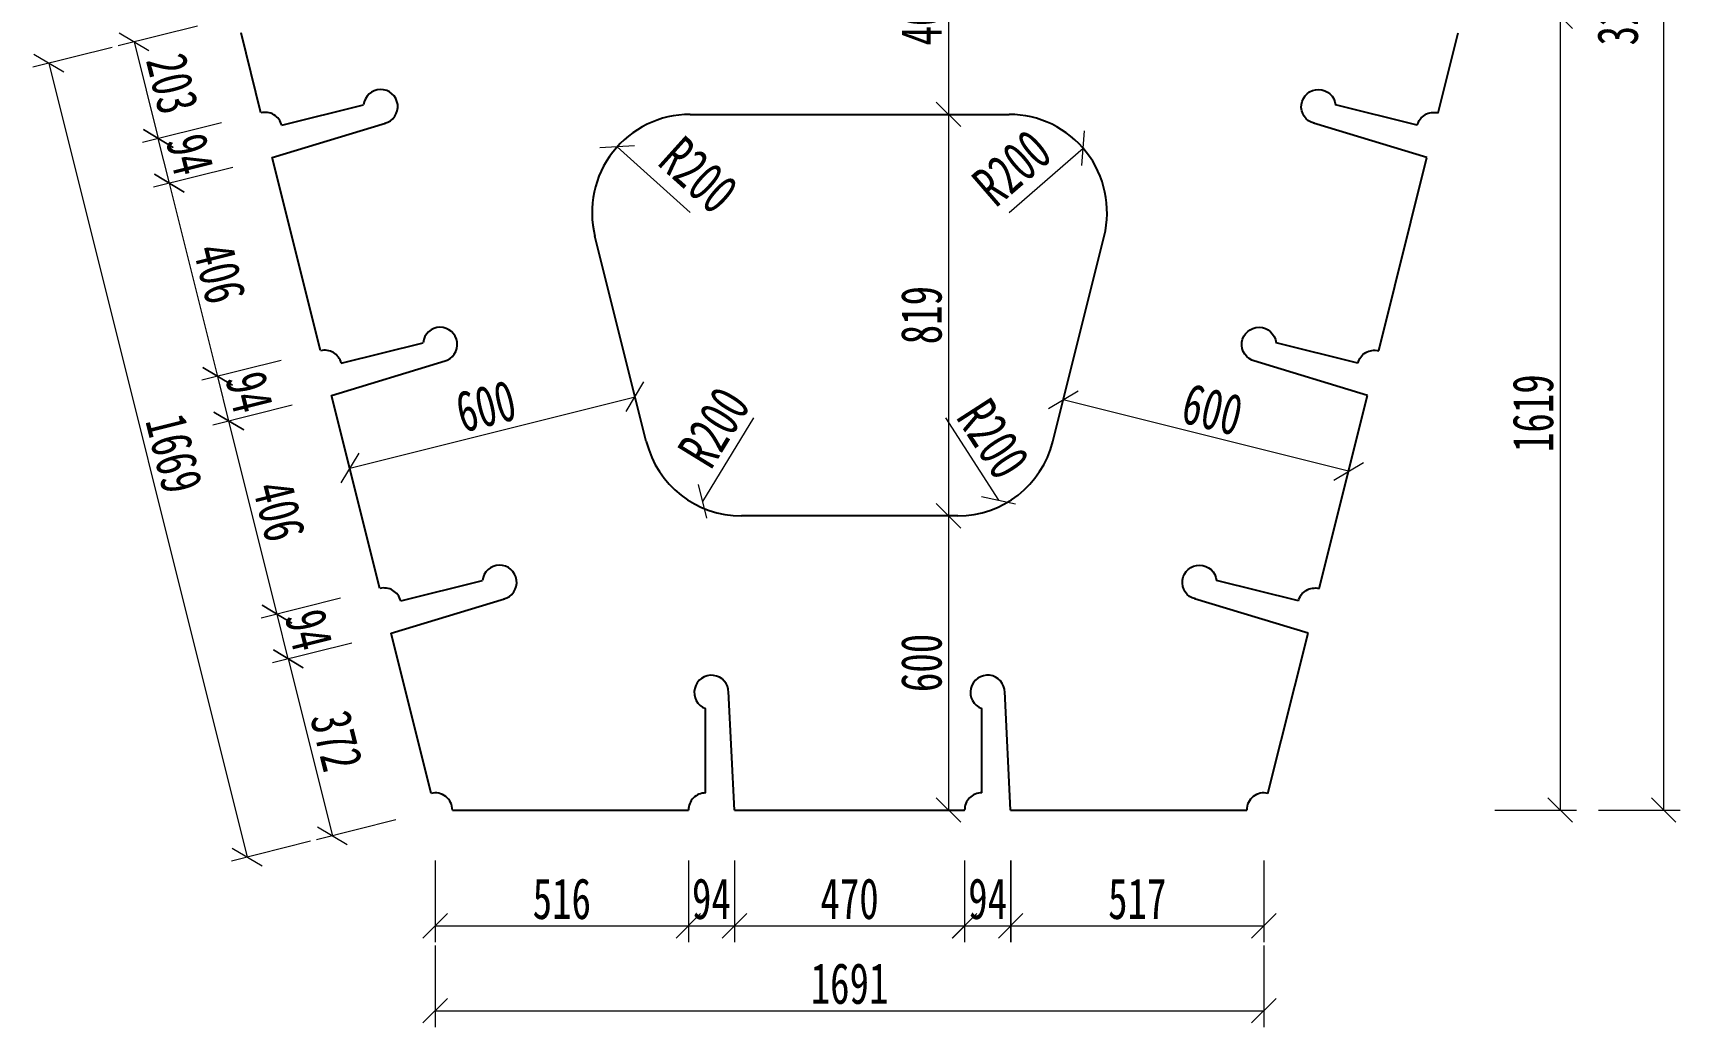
# Model space of a CAD drawing. Header units: millimetres. Extents: x -411717 to -116098, y 0 to 693159.
# Drawn here: x -165669 to -162309, y 303204 to 305232 of the extents above; entities that cross this region are included whole.
import ezdxf

# ---------------------------------------------------------------- set-up
doc = ezdxf.new("R2010")
doc.units = ezdxf.units.MM
doc.header["$LTSCALE"] = 2
doc.header["$PDMODE"] = 3
doc.header["$PDSIZE"] = -10
doc.layers.get('Defpoints').update_dxf_attribs({"color": 8, "lineweight": 9})
for name, color, linetype, lineweight in [('标注', 4, 'Continuous', 13), ('细实线', 4, 'Continuous', 15), ('钢板粗线', 1, 'Continuous', 25)]:
    doc.layers.add(name, color=color, linetype=linetype, lineweight=lineweight)
doc.styles.add('111', font='仿宋_GB2312.ttf', dxfattribs={"width": 0.7})
doc.dimstyles.new('200', dxfattribs={"dimscale": 0, "dimtxt": 2.5, "dimasz": 1.5, "dimexe": 1, "dimexo": 1, "dimgap": 0.4, "dimtad": 1, "dimdec": 0, "dimdsep": 46, "dimtxsty": '111', "dimblk": 'OBLIQUE', "dimcen": 0, "dimclrd": 256, "dimclre": 256, "dimclrt": 256, "dimadec": 1, "dimazin": 2, "dimtfac": 1, "dimtdec": 0, "dimtmove": 2, "dimatfit": 3, "dimfxl": 4, "dimfxlon": 1, "dimtolj": 1, "dimlwd": -1, "dimlwe": -1, "dimarcsym": 0})

# ---------------------------------------------------------------- blocks, each defined once
blk = doc.blocks.new('_Oblique')
at = {"color": 0, "linetype": 'ByBlock', "lineweight": -2}
blk.add_line((-0.5, -0.5), (0.5, 0.5), dxfattribs=at)
blk = doc.blocks.new('*D1521')
at = {"layer": 'Defpoints', "color": 0, "transparency": 16777216}
for p in [(-164041.2, 304246.5), (-163918.4, 303646.5), (-163801.1, 303646.5)]:
    blk.add_point(p, dxfattribs=at)
at = {"layer": '细实线', "transparency": 16777216}
for p, q in [((-163934.5, 304246.5), (-163767.8, 304246.5)), ((-163801.1, 304246.5), (-163801.1, 303646.5)), ((-163885, 303646.5), (-163767.8, 303646.5))]:
    blk.add_line(p, q, dxfattribs=at)
at = {"layer": '细实线', "transparency": 16777216, "xscale": 49.99999999999995, "yscale": 49.99999999999995, "zscale": 49.99999999999995}
for p, rotation in [((-163801.1, 304246.5), 90), ((-163801.1, 303646.5), 270)]:
    blk.add_blockref('_Oblique', p, dxfattribs=dict(at, rotation=rotation))
at = {"layer": '细实线', "transparency": 16777216, "insert": (-163856.1, 303946.5), "char_height": 83.33, "attachment_point": 5, "rotation": 90, "style": '111'}
blk.add_mtext('\\A1;600', dxfattribs=at)
blk = doc.blocks.new('*D1532')
at = {"layer": 'Defpoints', "color": 0, "transparency": 16777216}
for p in [(-163829.6, 305465.5), (-163829.6, 305065.5), (-163801.1, 305065.5)]:
    blk.add_point(p, dxfattribs=at)
at = {"layer": '细实线', "transparency": 16777216}
for p, q in [((-163801.1, 305465.5), (-163767.8, 305465.5)), ((-163801.1, 305465.5), (-163801.1, 305065.5)), ((-163801.1, 305065.5), (-163767.8, 305065.5))]:
    blk.add_line(p, q, dxfattribs=at)
at = {"layer": '细实线', "transparency": 16777216, "xscale": 49.99999999999995, "yscale": 49.99999999999995, "zscale": 49.99999999999995}
for p, rotation in [((-163801.1, 305465.5), 90), ((-163801.1, 305065.5), 270)]:
    blk.add_blockref('_Oblique', p, dxfattribs=dict(at, rotation=rotation))
at = {"layer": '细实线', "transparency": 16777216, "insert": (-163856.1, 305265.5), "char_height": 83.33, "attachment_point": 5, "rotation": 90, "style": '111'}
blk.add_mtext('\\A1;400', dxfattribs=at)
blk = doc.blocks.new('*D1524')
at = {"layer": 'Defpoints', "color": 0, "transparency": 16777216}
for p in [(-164440.6, 304489.5), (-164440.5, 304489.4), (-165022.6, 304343.9)]:
    blk.add_point(p, dxfattribs=at)
at = {"layer": '细实线', "transparency": 16777216}
for p, q in [((-164440.6, 304489.5), (-164448.6, 304521.9)), ((-165022.6, 304344), (-164440.6, 304489.5)), ((-165022.6, 304344), (-165030.7, 304376.4))]:
    blk.add_line(p, q, dxfattribs=at)
at = {"layer": '细实线', "transparency": 16777216, "xscale": 49.99999999999995, "yscale": 49.99999999999995, "zscale": 49.99999999999995}
for p, rotation in [((-164440.6, 304489.5), 14.03624346793188), ((-165022.6, 304344), 194.0362434679319)]:
    blk.add_blockref('_Oblique', p, dxfattribs=dict(at, rotation=rotation))
at = {"layer": '细实线', "transparency": 16777216, "insert": (-164744.9, 304470.1), "char_height": 83.33, "attachment_point": 5, "rotation": 14.0362, "style": '111'}
blk.add_mtext('\\A1;600', dxfattribs=at)
blk = doc.blocks.new('*D1525')
at = {"layer": 'Defpoints', "color": 0, "transparency": 16777216}
for p in [(-163567.1, 304483), (-163567.1, 304483), (-162985, 304337.5)]:
    blk.add_point(p, dxfattribs=at)
at = {"layer": '细实线', "transparency": 16777216}
for p, q in [((-163567.1, 304483), (-163575.2, 304450.7)), ((-162985, 304337.5), (-163567.1, 304483)), ((-162985, 304337.5), (-162993.1, 304305.1))]:
    blk.add_line(p, q, dxfattribs=at)
at = {"layer": '细实线', "transparency": 16777216, "xscale": 49.99999999999995, "yscale": 49.99999999999995, "zscale": 49.99999999999995}
for p, rotation in [((-163567.1, 304483), 165.9637565320641), ((-162985, 304337.5), 345.9637565320641)]:
    blk.add_blockref('_Oblique', p, dxfattribs=dict(at, rotation=rotation))
at = {"layer": '细实线', "transparency": 16777216, "insert": (-163262.7, 304463.6), "char_height": 83.33, "attachment_point": 5, "rotation": 345.9638, "style": '111'}
blk.add_mtext('\\A1;600', dxfattribs=at)
blk = doc.blocks.new('*D1526')
at = {"layer": 'Defpoints', "color": 0, "transparency": 16777216}
for p in [(-164848.3, 303646.5), (-164331.8, 303646.5), (-164331.8, 303410.2)]:
    blk.add_point(p, dxfattribs=at)
at = {"layer": '标注', "transparency": 16777216}
for p, q in [((-164848.3, 303543.6), (-164848.3, 303376.9)), ((-164331.8, 303543.6), (-164331.8, 303376.9)), ((-164848.3, 303410.2), (-164331.8, 303410.2))]:
    blk.add_line(p, q, dxfattribs=at)
at = {"layer": '标注', "transparency": 16777216, "xscale": 49.99999999999987, "yscale": 49.99999999999987, "zscale": 49.99999999999987, "rotation": 180}
blk.add_blockref('_Oblique', (-164848.3, 303410.2), dxfattribs=at)
at = {"layer": '标注', "transparency": 16777216, "xscale": 49.99999999999987, "yscale": 49.99999999999987, "zscale": 49.99999999999987}
blk.add_blockref('_Oblique', (-164331.8, 303410.2), dxfattribs=at)
at = {"layer": '标注', "transparency": 16777216, "insert": (-164590, 303465.2), "char_height": 83.33, "attachment_point": 5, "style": '111'}
blk.add_mtext('\\A1;516', dxfattribs=at)
blk = doc.blocks.new('*D1534')
at = {"layer": 'Defpoints', "color": 0, "transparency": 16777216}
for p in [(-163674.3, 303649.2), (-163157.8, 303646.5), (-163157.8, 303410.2)]:
    blk.add_point(p, dxfattribs=at)
at = {"layer": '标注', "transparency": 16777216}
for p, q in [((-163674.3, 303543.6), (-163674.3, 303376.9)), ((-163157.8, 303543.6), (-163157.8, 303376.9)), ((-163674.3, 303410.2), (-163157.8, 303410.2))]:
    blk.add_line(p, q, dxfattribs=at)
at = {"layer": '标注', "transparency": 16777216, "xscale": 49.99999999999987, "yscale": 49.99999999999987, "zscale": 49.99999999999987, "rotation": 180}
blk.add_blockref('_Oblique', (-163674.3, 303410.2), dxfattribs=at)
at = {"layer": '标注', "transparency": 16777216, "xscale": 49.99999999999987, "yscale": 49.99999999999987, "zscale": 49.99999999999987}
blk.add_blockref('_Oblique', (-163157.8, 303410.2), dxfattribs=at)
at = {"layer": '标注', "transparency": 16777216, "insert": (-163416, 303465.2), "char_height": 83.33, "attachment_point": 5, "style": '111'}
blk.add_mtext('\\A1;517', dxfattribs=at)
blk = doc.blocks.new('*D1528')
at = {"layer": 'Defpoints', "color": 0, "transparency": 16777216}
for p in [(-165253, 305265.5), (-165203.8, 305068.6), (-165413.4, 305016.2)]:
    blk.add_point(p, dxfattribs=at)
at = {"layer": '标注', "transparency": 16777216}
for p, q in [((-165333.3, 305245.4), (-165495, 305205)), ((-165462.6, 305213.1), (-165413.4, 305016.2)), ((-165284, 305048.5), (-165445.7, 305008.1))]:
    blk.add_line(p, q, dxfattribs=at)
at = {"layer": '标注', "transparency": 16777216, "xscale": 49.99999999999987, "yscale": 49.99999999999987, "zscale": 49.99999999999987}
for p, rotation in [((-165462.6, 305213.1), 104.0362434679783), ((-165413.4, 305016.2), 284.0362434679783)]:
    blk.add_blockref('_Oblique', p, dxfattribs=dict(at, rotation=rotation))
at = {"layer": '标注', "transparency": 16777216, "insert": (-165384.7, 305128), "char_height": 83.33, "attachment_point": 5, "rotation": 284.0362, "style": '111'}
blk.add_mtext('\\A1;203', dxfattribs=at)
blk = doc.blocks.new('*D1536')
at = {"layer": 'Defpoints', "color": 0, "transparency": 16777216}
for p in [(-165253, 305265.5), (-164848.3, 303646.5), (-165231.9, 303550.6)]:
    blk.add_point(p, dxfattribs=at)
at = {"layer": '标注', "transparency": 16777216}
for p, q in [((-165507.3, 305201.9), (-165669, 305161.5)), ((-165636.6, 305169.6), (-165231.9, 303550.6)), ((-165102.5, 303582.9), (-165264.2, 303542.5))]:
    blk.add_line(p, q, dxfattribs=at)
at = {"layer": '标注', "transparency": 16777216, "xscale": 49.99999999999987, "yscale": 49.99999999999987, "zscale": 49.99999999999987}
for p, rotation in [((-165636.6, 305169.6), 104.0362434679289), ((-165231.9, 303550.6), 284.0362434679288)]:
    blk.add_blockref('_Oblique', p, dxfattribs=dict(at, rotation=rotation))
at = {"layer": '标注', "transparency": 16777216, "insert": (-165380.9, 304373.4), "char_height": 83.33, "attachment_point": 5, "rotation": 284.0362, "style": '111'}
blk.add_mtext('\\A1;1669', dxfattribs=at)
blk = doc.blocks.new('*D1537')
at = {"layer": 'Defpoints', "color": 0, "transparency": 16777216}
for p in [(-164938.4, 304007.2), (-164848.3, 303646.5), (-165057.9, 303594.1)]:
    blk.add_point(p, dxfattribs=at)
at = {"layer": '标注', "transparency": 16777216}
for p, q in [((-165018.7, 303987.2), (-165180.4, 303946.8)), ((-165148.1, 303954.8), (-165057.9, 303594.1)), ((-164928.5, 303626.4), (-165090.2, 303586))]:
    blk.add_line(p, q, dxfattribs=at)
at = {"layer": '标注', "transparency": 16777216, "xscale": 49.99999999999987, "yscale": 49.99999999999987, "zscale": 49.99999999999987}
for p, rotation in [((-165148.1, 303954.8), 104.0362434680418), ((-165057.9, 303594.1), 284.0362434680417)]:
    blk.add_blockref('_Oblique', p, dxfattribs=dict(at, rotation=rotation))
at = {"layer": '标注', "transparency": 16777216, "insert": (-165049.6, 303787.8), "char_height": 83.33, "attachment_point": 5, "rotation": 284.0362, "style": '111'}
blk.add_mtext('\\A1;372', dxfattribs=at)
blk = doc.blocks.new('*D1540')
at = {"layer": 'Defpoints', "color": 0, "transparency": 16777216}
for p in [(-164477, 304999.3), (-164328.4, 304865.5)]:
    blk.add_point(p, dxfattribs=at)
at = {"layer": '标注', "transparency": 16777216}
blk.add_line((-164328.4, 304865.5), (-164477, 304999.3), dxfattribs=at)
at = {"layer": '标注', "transparency": 16777216, "xscale": 49.99999999999994, "yscale": 49.99999999999994, "zscale": 49.99999999999994, "rotation": 138.0092345826488}
blk.add_blockref('_Oblique', (-164477, 304999.3), dxfattribs=at)
at = {"layer": '标注', "transparency": 16777216, "insert": (-164311.2, 304941.6), "char_height": 83.33, "attachment_point": 5, "rotation": 318.0092, "style": '111'}
blk.add_mtext('\\A1;R200', dxfattribs=at)
blk = doc.blocks.new('*D1541')
at = {"layer": 'Defpoints', "color": 0, "transparency": 16777216}
for p in [(-163526.4, 304996.4), (-163677.6, 304865.5)]:
    blk.add_point(p, dxfattribs=at)
at = {"layer": '标注', "transparency": 16777216}
blk.add_line((-163677.6, 304865.5), (-163526.4, 304996.4), dxfattribs=at)
at = {"layer": '标注', "transparency": 16777216, "xscale": 49.99999999999994, "yscale": 49.99999999999994, "zscale": 49.99999999999994, "rotation": 40.86821977975423}
blk.add_blockref('_Oblique', (-163526.4, 304996.4), dxfattribs=at)
at = {"layer": '标注', "transparency": 16777216, "insert": (-163671.6, 304956.5), "char_height": 83.33, "attachment_point": 5, "rotation": 40.8682, "style": '111'}
blk.add_mtext('\\A1;R200', dxfattribs=at)
blk = doc.blocks.new('*D1530')
at = {"layer": 'Defpoints', "color": 0, "transparency": 16777216}
for p in [(-164198.6, 304446.5), (-164303.3, 304276.1)]:
    blk.add_point(p, dxfattribs=at)
at = {"layer": '标注', "transparency": 16777216}
blk.add_line((-164198.6, 304446.5), (-164303.3, 304276.1), dxfattribs=at)
at = {"layer": '标注', "transparency": 16777216, "xscale": 49.99999999999994, "yscale": 49.99999999999994, "zscale": 49.99999999999994, "rotation": 238.4325774589967}
blk.add_blockref('_Oblique', (-164303.3, 304276.1), dxfattribs=at)
at = {"layer": '标注', "transparency": 16777216, "insert": (-164279.4, 304427.3), "char_height": 83.33, "attachment_point": 5, "rotation": 58.4326, "style": '111'}
blk.add_mtext('\\A1;R200', dxfattribs=at)
blk = doc.blocks.new('*D1531')
at = {"layer": 'Defpoints', "color": 0, "transparency": 16777216}
for p in [(-163807.4, 304446.5), (-163699, 304278.4)]:
    blk.add_point(p, dxfattribs=at)
at = {"layer": '标注', "transparency": 16777216}
blk.add_line((-163807.4, 304446.5), (-163699, 304278.4), dxfattribs=at)
at = {"layer": '标注', "transparency": 16777216, "xscale": 49.99999999999994, "yscale": 49.99999999999994, "zscale": 49.99999999999994, "rotation": 302.8173830655895}
blk.add_blockref('_Oblique', (-163699, 304278.4), dxfattribs=at)
at = {"layer": '标注', "transparency": 16777216, "insert": (-163710, 304403.3), "char_height": 83.33, "attachment_point": 5, "rotation": 302.8174, "style": '111'}
blk.add_mtext('\\A1;R200', dxfattribs=at)
blk = doc.blocks.new('k')
at = {"layer": '钢板粗线'}
for p, q in [((0, 0), (12, -241.7)), ((59, -35), (59, -207.1))]:
    blk.add_line(p, q, dxfattribs=at)
for centre, start, end in [((59, 0), 270, 0), ((47, -240), 180, 69.949)]:
    blk.add_arc(centre, 35, start, end, dxfattribs=at)
blk = doc.blocks.new('*D1557')
at = {"layer": 'Defpoints', "color": 0, "transparency": 16777216}
for p in [(-165203.8, 305068.6), (-165413.4, 305016.2), (-165181, 304977.4)]:
    blk.add_point(p, dxfattribs=at)
at = {"layer": '标注', "transparency": 16777216}
for p, q in [((-165284, 305048.5), (-165445.7, 305008.1)), ((-165390.6, 304925), (-165413.4, 305016.2)), ((-165261.2, 304957.3), (-165422.9, 304916.9))]:
    blk.add_line(p, q, dxfattribs=at)
at = {"layer": '标注', "transparency": 16777216, "xscale": 50.00000221247003, "yscale": 50.00000221247003, "zscale": 50.00000221247003}
for p, rotation in [((-165413.4, 305016.2), 104.0362434678404), ((-165390.6, 304925), 284.0362434678404)]:
    blk.add_blockref('_Oblique', p, dxfattribs=dict(at, rotation=rotation))
at = {"layer": '标注', "transparency": 16777216, "insert": (-165348.6, 304983.9), "char_height": 83.33, "attachment_point": 5, "rotation": 284.0362, "style": '111'}
blk.add_mtext('\\A1;94', dxfattribs=at)
blk = doc.blocks.new('*D1553')
at = {"layer": 'Defpoints', "color": 0, "transparency": 16777216}
for p in [(-165181, 304977.4), (-165390.6, 304925), (-165082.5, 304583.5)]:
    blk.add_point(p, dxfattribs=at)
at = {"layer": '标注', "transparency": 16777216}
for p, q in [((-165261.2, 304957.3), (-165422.9, 304916.9)), ((-165292.1, 304531.1), (-165390.6, 304925)), ((-165162.8, 304563.4), (-165324.5, 304523))]:
    blk.add_line(p, q, dxfattribs=at)
at = {"layer": '标注', "transparency": 16777216, "xscale": 50.00000221247003, "yscale": 50.00000221247003, "zscale": 50.00000221247003}
for p, rotation in [((-165390.6, 304925), 104.0362434679265), ((-165292.1, 304531.1), 284.0362434679265)]:
    blk.add_blockref('_Oblique', p, dxfattribs=dict(at, rotation=rotation))
at = {"layer": '标注', "transparency": 16777216, "insert": (-165288, 304741.4), "char_height": 83.33, "attachment_point": 5, "rotation": 284.0362, "style": '111'}
blk.add_mtext('\\A1;406', dxfattribs=at)
blk = doc.blocks.new('*D1554')
at = {"layer": 'Defpoints', "color": 0, "transparency": 16777216}
for p in [(-165082.5, 304583.5), (-165292.1, 304531.1), (-165059.7, 304492.3)]:
    blk.add_point(p, dxfattribs=at)
at = {"layer": '标注', "transparency": 16777216}
for p, q in [((-165162.8, 304563.4), (-165324.5, 304523)), ((-165269.3, 304439.9), (-165292.1, 304531.1)), ((-165140, 304472.2), (-165301.7, 304431.8))]:
    blk.add_line(p, q, dxfattribs=at)
at = {"layer": '标注', "transparency": 16777216, "xscale": 50.00000221247003, "yscale": 50.00000221247003, "zscale": 50.00000221247003}
for p, rotation in [((-165292.1, 304531.1), 104.0362434678404), ((-165269.3, 304439.9), 284.0362434678404)]:
    blk.add_blockref('_Oblique', p, dxfattribs=dict(at, rotation=rotation))
at = {"layer": '标注', "transparency": 16777216, "insert": (-165227.4, 304498.8), "char_height": 83.33, "attachment_point": 5, "rotation": 284.0362, "style": '111'}
blk.add_mtext('\\A1;94', dxfattribs=at)
blk = doc.blocks.new('*D1555')
at = {"layer": 'Defpoints', "color": 0, "transparency": 16777216}
for p in [(-165059.7, 304492.3), (-165269.3, 304439.9), (-164961.2, 304098.4)]:
    blk.add_point(p, dxfattribs=at)
at = {"layer": '标注', "transparency": 16777216}
for p, q in [((-165140, 304472.2), (-165301.7, 304431.8)), ((-165170.9, 304046), (-165269.3, 304439.9)), ((-165041.5, 304078.4), (-165203.2, 304037.9))]:
    blk.add_line(p, q, dxfattribs=at)
at = {"layer": '标注', "transparency": 16777216, "xscale": 50.00000221247003, "yscale": 50.00000221247003, "zscale": 50.00000221247003}
for p, rotation in [((-165269.3, 304439.9), 104.0362434679265), ((-165170.9, 304046), 284.0362434679265)]:
    blk.add_blockref('_Oblique', p, dxfattribs=dict(at, rotation=rotation))
at = {"layer": '标注', "transparency": 16777216, "insert": (-165166.7, 304256.3), "char_height": 83.33, "attachment_point": 5, "rotation": 284.0362, "style": '111'}
blk.add_mtext('\\A1;406', dxfattribs=at)
blk = doc.blocks.new('*D1556')
at = {"layer": 'Defpoints', "color": 0, "transparency": 16777216}
for p in [(-164961.2, 304098.4), (-165170.9, 304046), (-164938.4, 304007.2)]:
    blk.add_point(p, dxfattribs=at)
at = {"layer": '标注', "transparency": 16777216}
for p, q in [((-165041.5, 304078.4), (-165203.2, 304037.9)), ((-165148.1, 303954.8), (-165170.9, 304046)), ((-165018.7, 303987.2), (-165180.4, 303946.7))]:
    blk.add_line(p, q, dxfattribs=at)
at = {"layer": '标注', "transparency": 16777216, "xscale": 50.00000221247003, "yscale": 50.00000221247003, "zscale": 50.00000221247003}
for p, rotation in [((-165170.9, 304046), 104.0362434678404), ((-165148.1, 303954.8), 284.0362434678404)]:
    blk.add_blockref('_Oblique', p, dxfattribs=dict(at, rotation=rotation))
at = {"layer": '标注', "transparency": 16777216, "insert": (-165106.1, 304013.8), "char_height": 83.33, "attachment_point": 5, "rotation": 284.0362, "style": '111'}
blk.add_mtext('\\A1;94', dxfattribs=at)
blk = doc.blocks.new('*D1558')
at = {"layer": 'Defpoints', "color": 0, "transparency": 16777216}
for p in [(-164331.8, 303646.4), (-164237.8, 303646.4), (-164237.8, 303410.2)]:
    blk.add_point(p, dxfattribs=at)
at = {"layer": '标注', "transparency": 16777216}
for p, q in [((-164331.8, 303543.5), (-164331.8, 303376.8)), ((-164237.8, 303543.5), (-164237.8, 303376.8)), ((-164331.8, 303410.2), (-164237.8, 303410.2))]:
    blk.add_line(p, q, dxfattribs=at)
at = {"layer": '标注', "transparency": 16777216, "xscale": 50.00000221247003, "yscale": 50.00000221247003, "zscale": 50.00000221247003, "rotation": 180}
blk.add_blockref('_Oblique', (-164331.8, 303410.2), dxfattribs=at)
at = {"layer": '标注', "transparency": 16777216, "xscale": 50.00000221247003, "yscale": 50.00000221247003, "zscale": 50.00000221247003}
blk.add_blockref('_Oblique', (-164237.8, 303410.2), dxfattribs=at)
at = {"layer": '标注', "transparency": 16777216, "insert": (-164284.8, 303465.2), "char_height": 83.33, "attachment_point": 5, "style": '111'}
blk.add_mtext('\\A1;94', dxfattribs=at)
blk = doc.blocks.new('*D1559')
at = {"layer": 'Defpoints', "color": 0, "transparency": 16777216}
for p in [(-164237.8, 303646.5), (-163768.3, 303646.5), (-163768.3, 303410.2)]:
    blk.add_point(p, dxfattribs=at)
at = {"layer": '标注', "transparency": 16777216}
for p, q in [((-164237.8, 303543.6), (-164237.8, 303376.9)), ((-163768.3, 303543.6), (-163768.3, 303376.9)), ((-164237.8, 303410.2), (-163768.3, 303410.2))]:
    blk.add_line(p, q, dxfattribs=at)
at = {"layer": '标注', "transparency": 16777216, "xscale": 49.99999999999987, "yscale": 49.99999999999987, "zscale": 49.99999999999987, "rotation": 180}
blk.add_blockref('_Oblique', (-164237.8, 303410.2), dxfattribs=at)
at = {"layer": '标注', "transparency": 16777216, "xscale": 49.99999999999987, "yscale": 49.99999999999987, "zscale": 49.99999999999987}
blk.add_blockref('_Oblique', (-163768.3, 303410.2), dxfattribs=at)
at = {"layer": '标注', "transparency": 16777216, "insert": (-164003, 303465.2), "char_height": 83.33, "attachment_point": 5, "style": '111'}
blk.add_mtext('\\A1;470', dxfattribs=at)
blk = doc.blocks.new('*D1560')
at = {"layer": 'Defpoints', "color": 0, "transparency": 16777216}
for p in [(-163768.2, 303646.5), (-163674.2, 303646.5), (-163674.2, 303410.2)]:
    blk.add_point(p, dxfattribs=at)
at = {"layer": '标注', "transparency": 16777216}
for p, q in [((-163768.2, 303543.6), (-163768.2, 303376.9)), ((-163674.2, 303543.6), (-163674.2, 303376.9)), ((-163768.2, 303410.2), (-163674.2, 303410.2))]:
    blk.add_line(p, q, dxfattribs=at)
at = {"layer": '标注', "transparency": 16777216, "xscale": 50.00000221247003, "yscale": 50.00000221247003, "zscale": 50.00000221247003, "rotation": 180}
blk.add_blockref('_Oblique', (-163768.2, 303410.2), dxfattribs=at)
at = {"layer": '标注', "transparency": 16777216, "xscale": 50.00000221247003, "yscale": 50.00000221247003, "zscale": 50.00000221247003}
blk.add_blockref('_Oblique', (-163674.2, 303410.2), dxfattribs=at)
at = {"layer": '标注', "transparency": 16777216, "insert": (-163721.2, 303465.2), "char_height": 83.33, "attachment_point": 5, "style": '111'}
blk.add_mtext('\\A1;94', dxfattribs=at)
blk = doc.blocks.new('*D1562')
at = {"layer": 'Defpoints', "color": 0, "transparency": 16777216}
for p in [(-162753, 305265.5), (-163266, 303646.5), (-162553.4, 303646.5)]:
    blk.add_point(p, dxfattribs=at)
at = {"layer": '标注', "transparency": 16777216}
for p, q in [((-162686.7, 305265.5), (-162520.1, 305265.5)), ((-162553.4, 305265.5), (-162553.4, 303646.5)), ((-162686.7, 303646.5), (-162520.1, 303646.5))]:
    blk.add_line(p, q, dxfattribs=at)
at = {"layer": '标注', "transparency": 16777216, "xscale": 50.00000221247003, "yscale": 50.00000221247003, "zscale": 50.00000221247003}
for p, rotation in [((-162553.4, 305265.5), 90), ((-162553.4, 303646.5), 270)]:
    blk.add_blockref('_Oblique', p, dxfattribs=dict(at, rotation=rotation))
at = {"layer": '标注', "transparency": 16777216, "insert": (-162608.4, 304456), "char_height": 83.33, "attachment_point": 5, "rotation": 90, "style": '111'}
blk.add_mtext('\\A1;1619', dxfattribs=at)
blk = doc.blocks.new('*D1563')
at = {"layer": 'Defpoints', "color": 0, "transparency": 16777216}
for p in [(-163889.6, 305065.5), (-163907.6, 304246.5), (-163801.1, 304246.5)]:
    blk.add_point(p, dxfattribs=at)
at = {"layer": '标注', "transparency": 16777216}
for p, q in [((-163856.3, 305065.5), (-163767.8, 305065.5)), ((-163801.1, 305065.5), (-163801.1, 304246.5)), ((-163874.3, 304246.5), (-163767.8, 304246.5))]:
    blk.add_line(p, q, dxfattribs=at)
at = {"layer": '标注', "transparency": 16777216, "xscale": 50.00000221247003, "yscale": 50.00000221247003, "zscale": 50.00000221247003}
for p, rotation in [((-163801.1, 305065.5), 90), ((-163801.1, 304246.5), 270)]:
    blk.add_blockref('_Oblique', p, dxfattribs=dict(at, rotation=rotation))
at = {"layer": '标注', "transparency": 16777216, "insert": (-163856.1, 304656), "char_height": 83.33, "attachment_point": 5, "rotation": 90, "style": '111'}
blk.add_mtext('\\A1;819', dxfattribs=at)
blk = doc.blocks.new('*D1816')
at = {"layer": 'Defpoints', "color": 0, "transparency": 16777216}
for p in [(-164848.3, 307069.6), (-164848.3, 306693.6), (-165253, 305074.6)]:
    blk.add_point(p, dxfattribs=at)
at = {"layer": '标注', "transparency": 16777216}
for p, q in [((-165253, 306936.3), (-165253, 307102.9)), ((-164848.3, 306936.3), (-164848.3, 307102.9)), ((-165253, 307069.6), (-164848.3, 307069.6))]:
    blk.add_line(p, q, dxfattribs=at)
at = {"layer": '标注', "transparency": 16777216, "xscale": 50.00000221246997, "yscale": 50.00000221246997, "zscale": 50.00000221246997, "rotation": 180}
blk.add_blockref('_Oblique', (-165253, 307069.6), dxfattribs=at)
at = {"layer": '标注', "transparency": 16777216, "xscale": 50.00000221246997, "yscale": 50.00000221246997, "zscale": 50.00000221246997}
blk.add_blockref('_Oblique', (-164848.3, 307069.6), dxfattribs=at)
at = {"layer": '标注', "transparency": 16777216, "insert": (-165050.6, 307124.6), "char_height": 83.33, "attachment_point": 5, "style": '111'}
blk.add_mtext('\\A1;405', dxfattribs=at)
blk = doc.blocks.new('*D1818')
at = {"layer": 'Defpoints', "color": 0, "transparency": 16777216}
for p in [(-162753, 307069.6), (-162753, 306693.6), (-163157.8, 305074.6)]:
    blk.add_point(p, dxfattribs=at)
at = {"layer": '标注', "transparency": 16777216}
for p, q in [((-163157.8, 306936.3), (-163157.8, 307102.9)), ((-162753, 306936.3), (-162753, 307102.9)), ((-163157.8, 307069.6), (-162753, 307069.6))]:
    blk.add_line(p, q, dxfattribs=at)
at = {"layer": '标注', "transparency": 16777216, "xscale": 50.00000221246997, "yscale": 50.00000221246997, "zscale": 50.00000221246997, "rotation": 180}
blk.add_blockref('_Oblique', (-163157.8, 307069.6), dxfattribs=at)
at = {"layer": '标注', "transparency": 16777216, "xscale": 50.00000221246997, "yscale": 50.00000221246997, "zscale": 50.00000221246997}
blk.add_blockref('_Oblique', (-162753, 307069.6), dxfattribs=at)
at = {"layer": '标注', "transparency": 16777216, "insert": (-162955.4, 307124.6), "char_height": 83.33, "attachment_point": 5, "style": '111'}
blk.add_mtext('\\A1;405', dxfattribs=at)
blk = doc.blocks.new('*D1822')
at = {"layer": 'Defpoints', "color": 0, "transparency": 16777216}
for p in [(-163433.5, 306884.5), (-162342, 306884.5), (-163266, 303646.5)]:
    blk.add_point(p, dxfattribs=at)
at = {"layer": '标注', "transparency": 16777216}
for p, q in [((-162475.3, 306884.5), (-162308.6, 306884.5)), ((-162342, 303646.5), (-162342, 306884.5)), ((-162475.3, 303646.5), (-162308.6, 303646.5))]:
    blk.add_line(p, q, dxfattribs=at)
at = {"layer": '标注', "transparency": 16777216, "xscale": 49.99999999999995, "yscale": 49.99999999999995, "zscale": 49.99999999999995}
for p, rotation in [((-162342, 306884.5), 90), ((-162342, 303646.5), 270)]:
    blk.add_blockref('_Oblique', p, dxfattribs=dict(at, rotation=rotation))
at = {"layer": '标注', "transparency": 16777216, "insert": (-162435.6, 305285.5), "char_height": 83.33, "attachment_point": 5, "rotation": 90, "style": '111'}
blk.add_mtext('\\A1;3238', dxfattribs=at)
blk = doc.blocks.new('*D1823')
at = {"layer": 'Defpoints', "color": 0, "transparency": 16777216}
for p in [(-164848.3, 303646.5), (-163157.8, 303646.5), (-163157.8, 303237.2)]:
    blk.add_point(p, dxfattribs=at)
at = {"layer": '标注', "transparency": 16777216}
for p, q in [((-164848.3, 303370.5), (-164848.3, 303203.8)), ((-163157.8, 303370.5), (-163157.8, 303203.8)), ((-164848.3, 303237.2), (-163157.8, 303237.2))]:
    blk.add_line(p, q, dxfattribs=at)
at = {"layer": '标注', "transparency": 16777216, "xscale": 50.00000221246997, "yscale": 50.00000221246997, "zscale": 50.00000221246997, "rotation": 180}
blk.add_blockref('_Oblique', (-164848.3, 303237.2), dxfattribs=at)
at = {"layer": '标注', "transparency": 16777216, "xscale": 50.00000221246997, "yscale": 50.00000221246997, "zscale": 50.00000221246997}
blk.add_blockref('_Oblique', (-163157.8, 303237.2), dxfattribs=at)
at = {"layer": '标注', "transparency": 16777216, "insert": (-164003, 303292.2), "char_height": 83.33, "attachment_point": 5, "style": '111'}
blk.add_mtext('\\A1;1691', dxfattribs=at)

msp = doc.modelspace()

# ---------------------------------------------------------------- linework, layer by layer
at = {"layer": '钢板粗线'}
for p, q in [((-165203.8, 305068.6), (-165244.5, 305231.6)), ((-162802.3, 305068.6), (-162761.5, 305231.6)), ((-164328.4, 305065.5), (-163677.6, 305065.5)), ((-165082.5, 304583.5), (-165181, 304977.4)), ((-162923.5, 304583.5), (-162825, 304977.4)), ((-164417.7, 304398), (-164522.4, 304817)), ((-163588.4, 304398), (-163483.6, 304817)), ((-164961.2, 304098.4), (-165059.7, 304492.3)), ((-163044.8, 304098.4), (-162946.3, 304492.3)), ((-163782.4, 304246.5), (-164223.6, 304246.5)), ((-164856.8, 303680.5), (-164938.4, 304007.2)), ((-163149.3, 303680.5), (-163067.6, 304007.2)), ((-164813.3, 303646.5), (-164331.8, 303646.5)), ((-164237.8, 303646.5), (-163768.3, 303646.5)), ((-163674.3, 303646.5), (-163192.8, 303646.5))]:
    msp.add_line(p, q, dxfattribs=at)
for centre, radius, start, end in [((-164328.4, 304865.5), 200, 90, 194.0362), ((-163677.6, 304865.5), 200, 345.9638, 90), ((-164223.6, 304446.5), 200, 194.0362, 270), ((-163782.4, 304446.5), 200, 270, 345.9638), ((-164848.3, 303646.5), 35, 0, 104.0362), ((-163157.8, 303646.5), 35, 75.9638, 180)]:
    msp.add_arc(centre, radius, start, end, dxfattribs=at)

# ---------------------------------------------------------------- block references
at = {"layer": '标注'}
for p, rotation in [((-165181, 304977.4), 104.0362434678334), ((-165059.7, 304492.3), 104.0362434678334), ((-164938.4, 304007.2), 104.0362434678334), ((-164237.8, 303646.4), 179.9999999999724), ((-163674.3, 303646.5), 179.9999999999724)]:
    msp.add_blockref('k', p, dxfattribs=dict(at, rotation=rotation))
at = {"layer": '标注', "xscale": -1, "rotation": 255.9637565320248}
for p in [(-162825, 304977.4), (-162946.3, 304492.3), (-163067.6, 304007.2)]:
    msp.add_blockref('k', p, dxfattribs=at)

# ---------------------------------------------------------------- dimensions: what is measured, and where the dimension line sits
at = {"layer": '标注'}
for base, p1, p2, override, picture, middle in [((-164848.3, 307069.6), (-165253, 305074.6), (-164848.3, 306693.6), {"dimscale": 33.333335, "dimadec": 4, "dimarcsym": 1}, '*D1816', (-165050.6, 307124.6)), ((-162753, 307069.6), (-163157.8, 305074.6), (-162753, 306693.6), {"dimscale": 33.333335, "dimadec": 4, "dimarcsym": 1}, '*D1818', (-162955.4, 307124.6)), ((-164331.76643, 303410.23004), (-164848.26638, 303646.51121), (-164331.76643, 303646.47037), {"dimscale": 33.333333, "dimarcsym": 1}, '*D1526', (-164590.0164, 303465.23004)), ((-163157.7663762, 303237.1781042), (-164848.2663762, 303646.5112108), (-163157.7663762, 303646.5112108), {"dimscale": 33.333335, "dimadec": 4, "dimarcsym": 1}, '*D1823', (-164003.0163762, 303292.1781066)), ((-164237.8, 303410.2), (-164331.8, 303646.4), (-164237.8, 303646.4), {"dimscale": 33.333335, "dimadec": 3, "dimarcsym": 1}, '*D1558', (-164284.8, 303465.2)), ((-163768.2664, 303410.23), (-164237.7696, 303646.5112), (-163768.2664, 303646.5112), {"dimscale": 33.333333, "dimarcsym": 1}, '*D1559', (-164003.018, 303465.23)), ((-163674.2, 303410.2), (-163768.2, 303646.5), (-163674.2, 303646.5), {"dimscale": 33.333335, "dimadec": 3, "dimarcsym": 1}, '*D1560', (-163721.2, 303465.2)), ((-163157.7663762, 303410.2300382), (-163674.2663762, 303649.1736401), (-163157.7663762, 303646.5112108), {"dimscale": 33.333333, "dimarcsym": 1}, '*D1534', (-163416.0163762, 303465.2300382))]:
    dim = msp.add_linear_dim(base=base, p1=p1, p2=p2, dimstyle='200', override=override, dxfattribs=at)
    dim.commit()
    dim.dimension.update_dxf_attribs({"geometry": picture, "text_midpoint": middle})
dim = msp.add_linear_dim(base=(-162342, 306884.5), p1=(-163266, 303646.5), p2=(-163433.5, 306884.5), angle=270, dimstyle='200', override={"dimscale": 33.333333, "dimadec": 3, "dimarcsym": 1}, dxfattribs=at)
dim.commit()
dim.dimension.update_dxf_attribs({"geometry": '*D1822', "text_midpoint": (-162435.6, 305285.5), "dimtype": 160})
for base, p1, p2, picture, middle in [((-162553.4, 303646.5), (-162753, 305265.5), (-163266, 303646.5), '*D1562', (-162608.4, 304456)), ((-163801.1, 304246.5), (-163889.6, 305065.5), (-163907.6, 304246.5), '*D1563', (-163856.1, 304656))]:
    dim = msp.add_linear_dim(base=base, p1=p1, p2=p2, angle=90, dimstyle='200', override={"dimscale": 33.333335, "dimadec": 3, "dimarcsym": 1}, dxfattribs=at)
    dim.commit()
    dim.dimension.update_dxf_attribs({"geometry": picture, "text_midpoint": middle})
for p1, p2, distance, override, picture, middle in [((-165253, 305265.5), (-164848.3, 303646.5), -395.4, {"dimscale": 33.333333, "dimadec": 3, "dimarcsym": 1}, '*D1536', (-165380.9, 304373.4)), ((-165253, 305265.5), (-165203.8, 305068.6), -216.1, {"dimscale": 33.333333, "dimadec": 3, "dimarcsym": 1}, '*D1528', (-165384.7, 305128)), ((-165181, 304977.4), (-165203.8, 305068.6), 216.1, {"dimscale": 33.333335, "dimadec": 3, "dimarcsym": 1}, '*D1557', (-165348.6, 304983.9)), ((-165082.5, 304583.5), (-165181, 304977.4), 216.1, {"dimscale": 33.333335, "dimadec": 3, "dimarcsym": 1}, '*D1553', (-165288, 304741.4)), ((-165059.7, 304492.3), (-165082.5, 304583.5), 216.1, {"dimscale": 33.333335, "dimadec": 3, "dimarcsym": 1}, '*D1554', (-165227.4, 304498.8)), ((-164961.2, 304098.4), (-165059.7, 304492.3), 216.1, {"dimscale": 33.333335, "dimadec": 3, "dimarcsym": 1}, '*D1555', (-165166.7, 304256.3)), ((-164938.4, 304007.2), (-164961.2, 304098.4), 216.1, {"dimscale": 33.333335, "dimadec": 3, "dimarcsym": 1}, '*D1556', (-165106.1, 304013.8)), ((-164938.4, 304007.2), (-164848.3, 303646.5), -216.1, {"dimscale": 33.333333, "dimadec": 3, "dimarcsym": 1}, '*D1537', (-165049.6, 303787.8))]:
    dim = msp.add_aligned_dim(p1=p1, p2=p2, distance=distance, dimstyle='200', override=override, dxfattribs=at)
    dim.commit()
    dim.dimension.update_dxf_attribs({"geometry": picture, "text_midpoint": middle})
for center, mpoint, picture, middle in [((-164328.4, 304865.5), (-164477, 304999.3), '*D1540', (-164311.2, 304941.6)), ((-163677.6, 304865.5), (-163526.4, 304996.4), '*D1541', (-163671.6, 304956.5)), ((-164198.6, 304446.5), (-164303.3, 304276.1), '*D1530', (-164279.4, 304427.3)), ((-163807.4, 304446.5), (-163699, 304278.4), '*D1531', (-163710, 304403.3))]:
    dim = msp.add_radius_dim(center=center, mpoint=mpoint, dimstyle='200', override={"dimscale": 33.333333, "dimadec": 3, "dimarcsym": 1}, dxfattribs=at)
    dim.commit()
    dim.dimension.update_dxf_attribs({"geometry": picture, "text_midpoint": middle, "dimtype": 164})
at = {"layer": '细实线'}
for base, p1, p2, picture, middle in [((-163801.1, 305065.5), (-163829.6, 305465.5), (-163829.6, 305065.5), '*D1532', (-163856.1, 305265.5)), ((-163801.1, 303646.5), (-164041.2, 304246.5), (-163918.4, 303646.5), '*D1521', (-163856.1, 303946.5))]:
    dim = msp.add_linear_dim(base=base, p1=p1, p2=p2, angle=90, dimstyle='200', override={"dimscale": 33.333333, "dimarcsym": 1}, dxfattribs=at)
    dim.commit()
    dim.dimension.update_dxf_attribs({"geometry": picture, "text_midpoint": middle})
for p1, p2, distance, picture, middle in [((-165022.6, 304343.9), (-164440.5, 304489.4), 0.2, '*D1524', (-164744.9, 304470.1)), ((-162985, 304337.5), (-163567.1, 304483), 0, '*D1525', (-163262.7, 304463.6))]:
    dim = msp.add_aligned_dim(p1=p1, p2=p2, distance=distance, dimstyle='200', override={"dimscale": 33.333333, "dimarcsym": 1}, dxfattribs=at)
    dim.commit()
    dim.dimension.update_dxf_attribs({"geometry": picture, "text_midpoint": middle})

doc.saveas('drawing.dxf')
